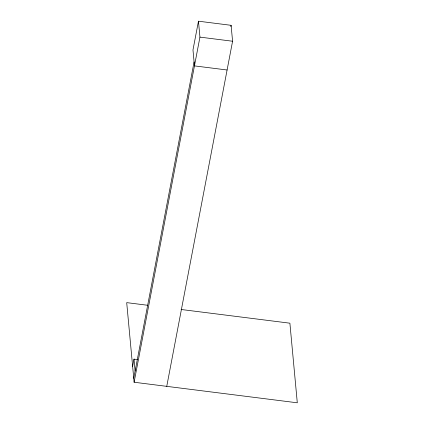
<?xml version="1.0" encoding="UTF-8"?>
<svg xmlns="http://www.w3.org/2000/svg" width="424" height="424" viewBox="0 0 424 424"><rect width="100%" height="100%" fill="white"/><g stroke="black" fill="none" stroke-linecap="round" stroke-linejoin="round"><path stroke-width="0.64" d="M132.627 366.32L134 359.128L137.763 359.605M166.749 386.354L232.58 41.234L231.101 25.313L198.464 21.2L192.973 49.958L194.457 65.884L227.094 69.992M133.74 378.261L194.086 61.904M181.096 309.483L289.894 323.189L297.298 402.8L134.106 382.241L199.943 37.121L198.464 21.2M230.857 26.59L231.101 25.313M199.943 37.121L232.58 41.234M147.674 305.275L126.702 302.63L134.106 382.241M134 359.128L135.108 371.074"/></g></svg>
